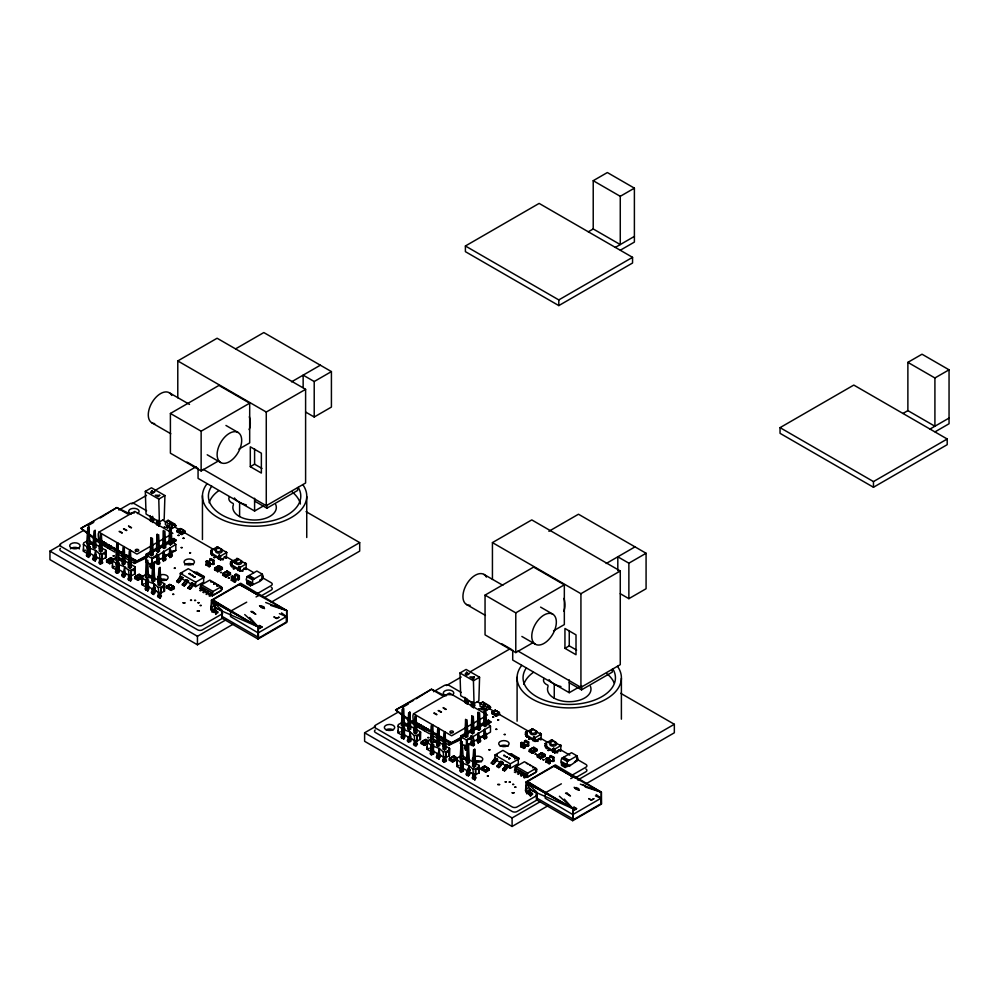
<?xml version="1.0" encoding="UTF-8"?>
<svg xmlns="http://www.w3.org/2000/svg" width="999" height="999" viewBox="0 0 999 999"><rect width="100%" height="100%" fill="white"/><g stroke="black" fill="none" stroke-linecap="round" stroke-linejoin="round"><path stroke-width="1.5" d="M231.381 576.685L234.503 578.483L234.49 582.067C237.287 581.093 235.402 575.998 232.33 576.123L231.381 576.685L231.368 580.257L234.503 582.08L235.464 581.53M549.15 760.139L549.15 763.723C551.972 762.374 549.937 757.704 546.99 757.779L546.041 758.341L546.016 761.912L549.163 763.736L550.137 763.011A7.78 4.495 -60 0 0 550.137 759.727L549.15 760.139L546.041 758.341M102.023 548.114L105.807 550.299L105.532 551.86L102.273 553.758L102.26 559.527L100.862 559.59L95.954 556.68L95.629 550.387L89.535 548.114L89.91 546.615L86.738 543.793L87.775 527.36L88.374 552.372L87.725 553.846L83.416 551.223L83.579 542.957L86.963 541.108M124.813 560.914L128.609 563.099L128.309 564.685L131.056 564.51L134.853 566.695L134.565 568.256L131.306 570.167L131.294 575.923L129.895 575.986L124.987 573.076L124.663 566.783L118.569 564.51L118.943 563.024L115.772 560.202L116.808 543.768L117.407 568.781L116.758 570.254L112.45 567.619L112.612 559.353L115.996 557.517M160.714 581.643L164.51 583.828L164.223 585.389L160.964 587.287L160.951 593.056L159.553 593.106L154.645 590.197L154.321 583.916L148.227 581.643L148.601 580.144L145.429 577.322L146.466 560.889L147.065 585.901L146.416 587.375L142.108 584.74L142.133 576.261L137.962 578.384L137.837 580.307L134.64 578.458L135.015 576.685L139.311 574.35L142.507 576.186L142.507 577.609L137.837 580.307L137.962 578.384M222.265 559.24L223.414 559.652L220.554 559.577L220.529 556.043L219.605 555.232M241.933 570.604L243.082 571.016L240.222 570.928L240.197 567.395L239.011 566.495M250.911 585.014L251.161 582.405L247.54 580.319L246.815 580.981L246.828 583.703L250.474 585.814L253.296 583.903L250.911 585.014L247.302 582.929L247.29 581.168L251.273 583.004M416.683 729.769L420.467 731.955L420.192 733.528L416.933 735.426L416.908 741.196L415.509 741.246L410.614 738.336L410.289 732.055L404.195 729.769L404.558 728.283L401.386 725.461L402.435 709.028L403.022 734.04L402.385 735.514L398.077 732.879L398.239 724.612L401.61 722.776M445.716 746.178L449.5 748.363L449.225 749.924L445.966 751.822L445.954 757.592L444.543 757.654L439.647 754.745L439.323 748.451L433.229 746.178L433.591 744.692L430.419 741.857L431.468 725.436L432.055 750.436L431.418 751.91L427.11 749.287L427.272 741.021L430.644 739.185M475.374 763.298L479.158 765.484L478.883 767.045L475.624 768.955L475.611 774.712L474.2 774.774L469.305 771.865L468.981 765.571L462.887 763.298L463.249 761.812L460.089 758.99L461.126 742.557L461.713 767.569L461.076 769.043L456.768 766.408L456.93 758.141L460.177 756.231L462.887 756.093L466.67 758.278L466.62 761.363M536.925 740.908L538.074 741.32L535.202 741.246L535.177 737.699L533.941 736.787M556.593 752.259L557.742 752.672L554.87 752.597L554.845 749.063L553.933 748.251M565.571 766.683L565.821 764.073L562.2 761.975L561.475 762.637L561.475 765.371L565.134 767.482L567.956 765.571L565.571 766.683L561.95 764.597L561.95 762.824L565.921 764.672M225.612 551.573L226.673 552.497L226.361 556.393L225.337 557.467L224.188 556.805L226.486 558.166L225.337 557.217L222.265 558.99M245.255 562.887L246.341 563.848L246.029 567.744L245.005 568.831L243.856 568.169L246.154 569.517L245.005 568.568L241.933 570.342M540.247 733.191L541.321 734.153L541.008 738.049L535.776 740.247M560.077 744.705L560.988 745.516L560.676 749.412L555.444 751.598M203.634 577.597L195.654 582.192L195.667 586.65L203.646 582.042L203.634 577.597L188.274 568.718L180.295 573.339L180.295 577.784M206.069 564.934L206.094 561.363L207.043 560.801L210.177 562.612L210.165 566.196A7.78 4.495 0 0 0 207.218 564.46L206.069 564.934L209.191 566.758L210.202 566.033A7.78 4.495 -60 0 0 210.202 562.737L209.216 563.161L206.094 561.363M518.294 759.252L510.314 763.86L510.327 768.318L518.306 763.698L518.294 759.252L502.922 750.386L494.942 755.007L494.942 759.452M520.729 746.603L520.754 743.019L521.703 742.469C524.6 742.294 526.76 747.202 523.863 748.413L520.729 746.603L522.202 746.29M176.686 581.618L180.107 576.573L180.969 576.523L182.892 577.647L179.483 582.03L178.509 582.667L176.686 581.618L180.969 576.523M182.342 584.89L185.777 579.832L186.626 579.795L188.549 580.918L185.152 585.302L184.166 585.938L182.342 584.89L186.626 579.795M187.999 588.149L191.433 583.104L192.283 583.066L194.218 584.19L190.809 588.573L189.822 589.21L187.999 588.149L192.283 583.066M491.333 763.286L494.767 758.229L495.616 758.191L497.539 759.315L494.143 763.698L493.156 764.335L491.333 763.286L495.616 758.191M497.002 766.545L500.424 761.5L501.286 761.463L503.209 762.574L499.8 766.97L498.826 767.607L497.002 766.545L501.286 761.463M502.659 769.817L506.093 764.772L506.943 764.722L508.866 765.846L505.469 770.229L504.483 770.866L502.659 769.817L506.943 764.722M164.51 583.828L164.41 591.408L164.51 583.828L163.124 586.425M479.158 765.484L479.07 773.064L479.158 765.484L477.784 768.081M250.287 583.503L252.585 584.84L252.597 579.832L247.078 576.648L246.216 579.482L246.84 581.518M213.848 612.437L214.797 607.23L221.716 610.951L222.14 616.408L259.153 637.774L285.814 622.389L286.551 621.103L286.688 610.539L240.672 583.229L211.451 600.212L210.889 609.028L213.848 612.437L215.647 608.179L211.451 600.212L258.304 626.947L258.416 637.35L258.167 632.916L230.532 616.545L230.657 611.126L212.762 599.875L210.889 609.028L213.224 606.193M564.934 765.172L567.245 766.495L567.257 761.5L561.738 758.316L560.876 761.151L561.488 763.174M530.544 796.078L529.458 788.898L530.307 789.847L528.496 794.105L529.458 788.898L536.376 792.607L536.8 798.064L573.813 819.442L600.461 804.045L601.198 802.771L601.348 792.207L555.332 764.897L526.111 781.88L525.549 790.684L530.544 796.078L530.307 789.847L526.111 781.88L572.951 808.616L573.076 819.005L572.814 814.585L545.192 798.213L545.304 792.794L527.422 781.543L525.549 790.684L527.884 787.861M484.952 766.458L488.386 768.331L485.189 770.129L481.755 768.194L484.952 766.32L488.386 768.331L485.189 770.291L481.755 768.194L484.952 766.32M495.566 710.576L499.001 712.449L495.804 714.248L492.37 712.312L495.566 710.439L499.001 712.449L495.804 714.41L492.37 712.312L495.566 710.439M215.647 608.179L215.896 614.422L214.797 607.23L221.716 610.951L221.766 618.044L258.017 639.023L258.304 626.947L249.663 617.469M530.307 789.847L536.376 792.607L536.413 799.712L572.677 820.691L572.951 808.616L564.31 799.138M150.549 551.673L146.279 554.133L145.929 561.838L151.761 565.147L151.96 558.329L156.943 555.019L156.606 554.02L158.629 554.857L175.824 544.455L171.741 541.133M164.922 495.554L164.186 519.255L159.365 521.915L146.054 514.048L145.317 491.333L151.461 487.787L164.922 495.554L158.779 499.1L145.317 491.333M465.209 733.328L460.926 735.801L460.576 743.506L466.408 746.815L466.62 739.997L471.603 736.688L471.253 735.689L473.276 736.513L490.472 726.123L486.401 722.801M479.582 677.222L478.846 700.923L474.026 703.583L460.701 695.716L459.965 672.989L466.108 669.442L479.582 677.222L473.439 680.769L459.965 672.989M88.499 536.95L88.849 526.548L89.885 543.793L87.075 546.69L87.725 553.846L87.063 551.011M94.743 540.546L95.092 530.144L96.129 547.402L94.555 548.314L92.982 547.402L94.018 530.968L94.555 548.314M100.986 544.155L101.336 533.753L102.373 551.011L100.799 551.91L99.226 551.011L100.262 534.577L100.799 551.91M117.545 553.346L117.882 542.944L118.918 560.202L116.109 563.099L116.758 570.254L116.096 567.407M123.789 556.955L124.126 546.553L125.162 563.798L123.589 564.71L122.015 563.798L123.052 547.377L123.589 564.71M130.032 560.551L130.37 550.162L131.406 567.407L129.833 568.319L128.259 567.407L129.296 550.973L129.833 568.319M147.203 570.466L147.54 560.064L148.576 577.322L145.779 580.219L146.416 587.375L145.754 584.527M153.446 574.075L153.784 563.673L154.82 580.931L153.247 581.83L151.673 580.931L152.71 564.497L153.247 581.83M159.69 577.684L160.027 567.282L161.064 584.527L159.49 585.439L157.917 584.527L158.953 568.106L159.49 585.439M196.016 573.713L197.028 572.377L204.358 576.685L203.384 577.971M403.159 718.606L403.496 708.204L404.533 725.461L401.735 728.358L402.385 735.514L401.723 732.667M409.403 722.215L409.74 711.812L410.776 729.07L409.203 729.969L407.629 729.07L408.678 712.637L409.203 729.969M415.646 725.823L415.984 715.421L417.02 732.667L415.447 733.578L413.873 732.667L414.922 716.233L415.447 733.578M432.192 735.014L432.53 724.612L433.566 741.857L430.769 744.755L431.418 751.91L430.756 749.075M438.436 738.611L438.773 728.221L439.81 745.466L438.236 746.378L436.663 745.466L437.712 729.033L438.236 746.378M444.68 742.22L445.017 731.817L446.053 749.075L444.48 749.987L442.907 749.075L443.956 732.642L444.48 749.987M461.85 752.135L462.187 741.733L463.236 758.99L460.427 761.887L461.076 769.043L460.414 766.196M468.094 755.744L468.431 745.341L469.48 762.587L467.907 763.498L466.333 762.587L467.37 746.153L467.907 763.498M474.338 759.34L474.675 748.95L475.724 766.196L474.15 767.107L472.577 766.196L473.613 749.762L474.15 767.107M510.664 755.381L511.675 754.045L519.005 758.341L518.044 759.64M192.283 575.112L191.483 575.224M192.932 575.574L192.108 575.699L192.907 575.436M506.143 756.992L506.893 756.718M163.112 556.006L165.31 556.493L169.58 554.02L169.818 547.652L171.553 552.897L175.824 550.424L175.824 544.455M477.759 737.662L479.957 738.161L484.24 735.689L484.478 729.32L486.201 734.552L490.484 732.08L490.472 726.123M151.761 565.147L158.329 560.014L163.337 557.629L163.586 551.236L165.31 556.493M466.408 746.815L472.989 741.683L477.997 739.297L478.246 732.904L479.957 738.161M151.686 555.706L152.397 538.261L153.259 554.795L151.686 555.706L150.112 554.795L150.974 537.637L151.423 547.976M157.929 552.097L158.641 534.652L159.503 551.186L157.929 552.097L156.356 551.186L157.218 534.04L157.667 544.368M164.173 548.488L164.885 531.043L165.747 547.577L164.173 548.488L162.6 547.577L163.461 530.432L163.911 540.771M170.417 544.88L171.129 527.447L171.99 543.98L170.417 544.88L168.843 543.98L169.705 526.823L170.155 537.162M466.346 737.362L467.045 719.917L467.919 736.45L466.346 737.362L464.772 736.45L465.634 719.305L466.083 729.645M472.589 733.753L473.289 716.32L474.163 732.854L472.589 733.753L471.016 732.854L471.878 715.696L472.327 726.036M478.833 730.157L479.532 712.712L480.407 729.245L478.833 730.157L477.26 729.245L478.121 712.1L478.571 722.427M485.077 726.548L485.776 709.103L486.65 725.636L485.077 726.548L483.504 725.636L484.365 708.491L484.815 718.83M151.873 579.52L152.023 576.61L148.227 574.425M404.558 728.283L404.283 736.613L404.195 729.769M463.249 767.607L462.974 770.142L462.887 763.298M466.521 761.188L466.67 758.278L463.236 758.99L466.545 759.914M89.91 546.615L89.635 554.944L89.535 548.114M118.943 563.024L118.669 571.353L118.569 564.51M148.601 585.938L148.327 588.473L148.227 581.643M433.591 744.692L433.316 753.009L433.229 746.178M146.279 554.133L146.766 555.556L151.96 558.329L152.085 563.623L156.943 560.814L156.905 561.513L156.606 554.02M164.573 556.406L169.43 553.608L164.573 556.406L163.911 557.754L162.849 557.629L163.586 551.236M171.328 522.827L169.393 521.49L170.891 523.001M212.038 550.936L210.951 550.511L210.752 552.647L212.113 553.733L212.213 555.681L212.138 551.298L210.951 550.511L217.095 546.965L218.107 547.252M231.805 565.397L231.731 562.537L231.88 567.045L231.78 565.097L230.419 563.998L230.619 561.863L237.675 558.566M472.315 740.808L471.565 743.181L471.603 742.482L466.745 745.291L466.62 739.997L461.426 737.225L460.926 735.801M479.233 738.074L484.09 735.264L479.233 738.074L478.571 739.422L477.497 739.297L478.246 732.904M485.014 703.933L485.964 704.77L483.916 703.483M532.667 728.87L525.599 732.18L525.412 734.302L526.76 735.401L526.86 737.349L526.648 733.029M546.191 744.829L546.391 744.055L546.528 748.701L546.428 746.753L545.079 745.666L545.267 743.531L551.411 739.984L553.096 740.434M173.639 524.1L175.974 525.811L172.777 524.175L173.564 524.425M212.163 551.473L212.138 554.033M490.634 707.467L489.098 707.117L490.072 707.679C491.008 706.006 485.439 705.694 488.286 705.769M169.818 547.652L169.393 554.308L171.553 552.897M484.478 729.32L484.053 735.963L486.201 734.552M175.974 525.811L175.025 524.975M220.554 559.577L211.251 554.37L210.752 552.647L218.868 557.642L218.469 559.278L219.068 555.144M240.222 570.928L230.919 565.734L230.419 563.998L238.536 568.993L238.137 570.641L238.823 566.483M535.202 741.246L525.911 736.038L525.412 734.302L533.528 739.297L533.116 740.946L533.628 736.837M552.947 748.813L552.784 752.297L553.196 750.661L545.079 745.666L545.579 747.389L554.87 752.597M87.9 556.63L88.212 552.022M94.143 560.227L94.455 555.631M100.387 563.836L100.699 559.24M116.933 573.026L117.345 566.895L118.506 566.221M123.177 576.635L123.489 572.04M129.42 580.244L129.733 575.636M146.591 590.147L146.903 585.551M152.835 593.756L153.147 589.16M159.078 597.365L159.39 592.769M402.547 738.286L402.859 733.691M408.791 741.895L409.103 737.299M415.035 745.504L415.347 740.908M431.58 754.695L431.893 750.099M437.824 758.303L438.136 753.696M444.068 761.9L444.38 757.304M461.238 771.815L461.55 767.22M467.482 775.424L467.794 770.828M473.726 779.02L474.038 774.425M189.635 573.438L188.711 573.813L189.81 573.563M151.161 568.493L151.473 564.048M157.517 563.411L157.717 560.451M163.649 561.276L163.961 556.843M169.892 557.679L170.205 553.234M465.821 750.149L466.133 745.716M472.165 745.067L472.377 742.107M478.309 742.944L478.621 738.511M484.552 739.335L484.865 734.902M526.785 735.701L526.76 732.904M546.453 747.052L546.478 744.455L545.267 743.531L546.191 743.78M209.703 560.776L210.926 558.578L214.036 560.377L214.061 563.948L211.913 564.135M234.99 576.086L236.214 573.888L239.323 575.686L239.348 579.27L237.163 579.432M524.35 742.432L525.574 740.234L528.696 742.032L528.708 745.616L526.56 745.791M549.637 757.754L550.861 755.556L553.983 757.354L553.995 760.938L551.823 761.101M89.198 556.293L89.61 552.272L88.312 544.705M95.317 561.238L95.991 554.532M101.686 563.498L102.098 559.477M118.244 572.689L118.781 567.332M124.488 576.298L124.887 572.277M130.594 581.243L131.269 574.537M147.765 591.158L148.302 585.789L147.003 578.234M154.146 593.418L154.545 589.398M160.252 598.364L160.926 591.658M214.061 563.948L213.062 564.547L213.037 561.101A7.78 4.495 -60 0 0 213.037 564.398L212.987 564.472A7.78 4.495 0 0 1 211.701 563.973M403.721 739.297L404.27 733.928L402.959 726.373M410.102 741.558L410.651 736.201M416.346 745.167L416.758 741.146M432.892 754.357L433.304 750.336L431.993 742.769M438.998 759.302L439.548 753.945M445.379 761.563L445.929 756.206M462.549 771.478L463.099 766.121M468.793 775.087L469.205 771.066M474.9 780.032L475.586 773.326M130.27 514.01L116.833 507.579L80.931 528.296L97.652 539.935C99.813 539.223 97.065 534.79 98.889 532.13L134.778 511.413L172.877 533.404M444.917 695.679L431.481 689.235L395.592 709.964L412.312 721.603C414.473 720.729 411.775 716.42 413.536 713.798L449.425 693.069L487.537 715.072M152.622 567.794L153.097 563.448M158.866 564.185L159.503 558.391M165.11 560.576L165.747 554.795M171.353 556.98L171.828 552.634M467.282 749.462L467.757 745.117M473.526 745.853L474.163 740.059M479.77 742.245L480.407 736.45M486.014 738.636L486.488 734.302M526.685 732.904L525.599 732.18L526.523 732.417M212.063 551.161L210.951 550.511M218.744 548.526L218.619 547.664L226.673 552.497L220.529 556.043L219.018 555.344L218.744 557.717L220.492 559.939L218.294 557.305M241.746 561.45L246.341 563.848L240.197 567.395L238.686 566.708L238.411 569.068L240.16 571.291L237.962 568.668M553.309 748.401L553.071 750.736L554.82 752.959L552.622 750.324M151.698 493.568L152.048 490.584L150.524 492.432L154.945 491.645L152.947 493.281L152.048 490.584M154.857 588.286L155.394 588.673L154.87 588.099M466.346 675.237L466.708 672.24L465.172 674.088L469.605 673.301L467.607 674.937L466.708 672.24M469.505 769.942L470.054 770.341L469.53 769.767M239.323 575.686L238.374 576.248L238.187 578.471L238.386 579.845L239.348 579.27M553.983 757.354L553.034 757.904L552.834 760.139L553.034 761.513L553.995 760.938M528.696 742.032L527.747 742.594L527.722 746.216M150.287 553.708L146.478 555.906L145.929 561.838L146.766 555.556L137.063 561.051L130.844 557.592M464.947 735.364L461.138 737.574L460.576 743.506L461.426 737.225L451.723 742.719L445.492 739.26M107.155 560.102L110.602 558.004L113.774 559.815L110.352 561.838L107.155 560.102L110.602 558.004L113.799 559.964L110.352 561.838L107.18 559.952M135.252 576.685L138.699 574.587L141.895 576.548L138.449 578.421L135.252 576.685L138.699 574.587L141.895 576.548M215.172 568.031L218.619 565.933L221.815 567.894L218.369 569.767L215.172 568.031L218.619 565.933L221.815 567.894M223.289 573.438L226.736 571.341L229.932 573.301L226.486 575.174L223.289 573.438L226.736 571.341L229.932 573.301M421.815 741.77L425.249 739.672L428.421 741.47L425.012 743.493L421.815 741.77L425.249 739.672L428.446 741.62L425.012 743.493L421.828 741.608M449.912 758.353L453.346 756.255L456.543 758.204L453.109 760.077L449.912 758.353L453.346 756.255L456.543 758.204M529.832 749.7L533.279 747.602L536.463 749.562L533.029 751.435L529.832 749.7L533.279 747.602L536.463 749.562M537.337 755.456L541.396 753.009L544.567 754.807L541.146 756.842L537.337 755.456L537.337 756.88L540.534 758.728L545.204 756.031L545.204 754.607L542.007 752.759L537.337 755.456L540.534 757.304L545.204 754.607L540.659 756.805L540.534 758.728L540.659 756.805M207.542 564.622L207.155 563.611M235.452 581.543L232.355 579.77L232.442 578.933M521.815 745.279L520.816 746.653M547.102 760.601L547.015 761.425L550.112 763.086A7.78 4.495 0 0 0 547.165 761.438L547.04 761.313A7.78 4.495 -60 0 0 547.04 757.929L547.165 757.866A7.78 4.495 0 0 1 550.024 759.502M567.507 764.535L569.755 765.833L569.892 765.047L567.245 766.495M145.929 561.838L146.478 560.514M460.576 743.506L461.138 742.17M99.276 548.289L99.563 546.69L95.779 544.505M157.967 581.805L158.267 580.219L154.47 578.034M413.923 729.944L414.223 728.358L410.439 726.173M442.957 746.353L443.256 744.755L439.473 742.569M472.614 763.473L472.914 761.887L469.13 759.702M154.458 588.136L154.42 587.325L153.534 587.599L154.982 587.3M469.118 769.792L469.08 768.993L468.181 769.255L469.63 768.955M112.075 562.375L109.74 563.723L109.865 561.813L113.799 559.54M139.311 575.761L139.311 574.35L134.64 577.035L137.837 578.883L142.507 576.186L142.108 584.74L144.318 583.653M217.882 569.742L217.757 571.653L217.882 569.742L221.815 567.469L222.427 568.955L217.757 571.653L214.56 569.805L214.935 568.031L219.231 565.696L222.427 567.532L217.757 570.229L214.56 568.394L219.231 565.696L219.231 567.107M225.874 575.636L225.874 577.06L225.999 575.149L229.932 572.877L230.544 574.363L225.874 577.06L222.677 575.212L223.052 573.438L227.347 571.103L230.544 572.939L225.874 575.636L222.677 573.801L227.347 571.103L227.347 572.514M426.723 744.043L424.388 745.391L424.513 743.468L428.446 741.196M452.485 760.551L457.155 757.854L457.155 759.277L452.485 761.975L449.3 760.127L449.3 758.703L453.971 756.006L457.155 757.854L452.485 760.551L449.3 758.703L453.971 756.006L453.971 757.429L457.155 759.277L452.485 761.975L452.609 760.052L453.109 761.188M457.005 763.998L456.93 758.141L456.768 766.408L458.978 765.321M532.529 751.398L532.417 753.321L532.529 751.398L536.463 749.125L537.087 750.624L532.417 753.321L529.22 751.473L529.582 749.7L533.891 747.352L537.087 749.2L532.417 751.897L529.22 750.049L533.891 747.352L533.891 748.775M503.696 755.556L504.458 755.219L503.633 755.569M110.602 559.677L111.214 557.767L113.349 558.99M138.699 576.261L139.186 574.562M218.619 567.607L219.106 565.909M226.736 573.014L227.223 571.316M425.249 741.345L425.861 739.422L427.997 740.659M453.346 757.929L453.846 756.218M533.279 749.275L533.766 747.564M541.396 754.682L541.633 752.834M95.567 555.906L94.618 555.981L94.181 557.442L95.629 550.387L99.563 553.908L100.212 561.063L100.862 559.59M124.6 572.302L123.651 572.39L123.214 573.838L124.663 566.783L128.609 570.304L129.246 577.459L129.895 575.986M154.258 589.422L153.309 589.51L152.872 590.958L154.321 583.916L158.267 587.424L158.903 594.58L159.553 593.106M410.227 737.562L409.265 737.649L408.841 739.098L410.289 732.055L414.223 735.564L414.872 742.719L415.509 741.246M439.26 753.97L438.299 754.045L437.874 755.506L439.323 748.451L443.256 751.972L443.906 759.128L444.543 757.654M468.918 771.091L467.957 771.166L467.532 772.627L468.981 765.571L472.914 769.093L473.563 776.248L474.2 774.774M166.571 527.422L167.495 525.287L166.546 527.172L167.532 527.984L169.031 525.624L167.532 527.984M209.927 559.315L209.99 559.215A7.78 4.495 -60 0 0 209.765 560.601M235.227 574.637L235.289 574.537A7.78 4.495 -60 0 0 235.052 575.923M481.218 709.09L482.155 706.955L481.206 708.828L482.192 709.652L483.691 707.292L482.192 709.652M165.397 521.853L165.397 524.65L172.078 528.496L174.813 526.923L174.813 524.125L168.132 520.279L165.397 521.853L172.078 525.699L174.813 524.125M480.057 703.521L480.044 706.305L486.725 710.164L489.473 708.578L489.46 705.794L482.792 701.935L480.057 703.521L486.725 707.367L489.46 705.794M114.86 552.085L102.572 544.992L103.796 541.982L105.032 544.193L107.492 545.616L108.716 544.817L109.94 547.027L122.24 554.133L123.464 553.421L101.336 540.646M429.52 733.753L417.22 726.648L418.456 723.638L419.68 725.861L422.14 727.272L423.376 726.485L424.6 728.696L429.52 731.53L430.744 730.744L429.52 731.53M184.603 530.906L183.853 532.317L184.965 532.679L184.603 530.906L180.295 528.558L177.098 530.407L177.098 531.83L181.768 534.527L184.965 532.679M173.976 586.775L173.239 588.199L174.35 588.548L173.976 586.775L169.68 584.44L166.483 586.288L166.483 587.699L171.154 590.397L174.35 588.548M499.25 712.562L498.513 713.985L499.625 714.347L499.25 712.562L494.955 710.227L491.758 712.075L491.758 713.486L496.428 716.183L499.625 714.347M488.636 768.443L487.899 769.867L489.011 770.217L488.636 768.443L484.34 766.108L481.143 767.944L481.143 769.367L485.814 772.065L489.011 770.217M473.301 679.42L474.375 676.997L469.942 676.91L472.852 678.458L474.375 676.997M212.263 595.791L213.049 591.47L221.266 586.713L221.491 590.434L212.263 595.791L200.712 589.148L200.487 586.163L201.498 584.815L209.79 580.082L221.266 586.713M526.923 777.459L527.697 773.139L535.926 768.368L536.151 772.09L526.923 777.459L515.372 770.816L515.147 767.831L516.158 766.483L524.438 761.738L535.926 768.368M103.958 554.333L105.532 551.86L105.569 557.654L102.26 559.527L102.148 553.683L99.563 553.908M132.992 570.729L134.565 568.256L134.603 574.05L131.294 575.923L131.181 570.092L128.609 570.304M162.65 587.849L164.223 585.389L164.261 591.171L160.951 593.056L160.839 587.212L158.267 587.424M418.606 735.988L420.192 733.528L420.217 739.31L416.908 741.196L416.808 735.351L414.223 735.564M447.639 752.397L449.225 749.924L449.25 755.719L445.954 757.592L445.841 751.76L443.256 751.972M477.297 769.517L478.883 767.045L478.908 772.839L475.611 774.712L475.499 768.88L472.914 769.093M484.103 704.17L485.976 704.495M182.892 577.647L181.943 577.622L178.509 582.667M194.218 584.19L193.269 584.165L189.822 589.21M497.539 759.315L496.603 759.29L493.156 764.335M508.866 765.846L507.929 765.821L504.483 770.866M188.549 580.918L187.612 580.894L184.166 585.938M503.209 762.574L502.26 762.562L498.826 767.607M514.735 759.115L515.584 758.066L519.005 758.341M177.71 530.332L181.643 532.604L181.768 534.527L177.098 530.407L181.768 533.104L184.965 531.256L180.295 528.558L180.295 529.982M167.095 586.213L171.029 588.486L171.154 590.397L166.483 586.288L171.154 588.985L174.35 587.137L169.68 584.44L169.68 585.864M492.37 712L496.303 714.273L496.428 716.183L491.758 712.075L496.428 714.772L499.625 712.924L494.955 710.227L494.955 711.65M481.755 767.881L485.689 770.142L485.814 772.065L481.143 767.944L485.814 770.641L489.011 768.793L484.34 766.108L484.34 767.519M479.607 709.04L478.658 709.04M492.719 716.882L493.668 716.882M493.656 717.157L492.707 717.145M497.714 719.767L498.663 719.767M498.651 720.042L497.702 720.029M495.841 729.133L496.79 729.145M496.778 729.407L495.829 729.407M488.973 749.687L489.922 749.687M528.621 739.048L529.57 739.06M536.126 754.282L535.164 754.27M510.202 782.229L509.253 782.217M512.699 784.29L513.648 784.302M513.636 784.565L512.687 784.552M514.885 786.987L515.834 787M542.981 759.59L543.931 759.602M113.162 555.781L114.111 555.794M114.086 556.081L113.174 556.068M164.011 527.097L164.972 527.11M164.935 527.397L164.061 527.422M178.059 535.214L179.021 535.227M178.983 535.514L178.109 535.539M183.054 538.099L184.016 538.111M183.978 538.399L183.079 538.399M181.181 547.464L182.143 547.477M182.105 547.764L181.206 547.777M174.313 568.019L175.275 568.031M189.61 552.697L190.572 552.709M175.237 568.319L174.363 568.344M190.534 552.996L189.66 553.021M172.752 594.155L173.714 594.168M173.676 594.455L172.765 594.442M213.961 557.38L214.922 557.392M214.897 557.679L214.011 557.704M190.547 600.099L191.508 600.112M191.471 600.399L190.584 600.411M220.517 572.34L221.478 572.352M194.605 600.287L195.567 600.287M221.466 572.627L220.517 572.614M195.554 600.561L194.618 600.574M198.039 602.622L199.001 602.634M198.988 602.897L198.052 602.909M233.316 568.556L234.278 568.568M234.253 568.856L233.329 568.843M200.225 605.332L201.186 605.344M201.149 605.619L200.275 605.656M228.321 577.934L229.283 577.946M229.258 578.234L228.359 578.234M427.822 737.449L428.771 737.462M428.746 737.749L427.822 737.737M478.671 708.766L479.62 708.778M504.27 734.365L505.219 734.365M489.91 749.962L488.961 749.949M505.207 734.64L504.258 734.627M487.412 775.823L488.361 775.823M488.349 776.098L487.4 776.086M529.57 739.322L528.608 739.31M505.207 781.767L506.156 781.78M506.143 782.042L505.194 782.03M535.177 754.008L536.126 754.02M509.265 781.942L510.214 781.955M547.976 750.224L548.926 750.237M548.926 750.499L548.001 750.524M515.821 787.274L514.872 787.262M543.931 759.877L542.969 759.864M154.233 587.524L154.083 587.549M468.881 769.18L468.743 769.218M113.237 560.277L109.74 562.3L106.543 560.464L107.155 560.252L106.543 561.875L109.74 563.723L109.865 561.813M250.474 585.814L251.161 582.405M427.897 741.945L424.388 743.968L421.191 742.12L421.815 741.907L421.191 743.543L424.388 745.391L424.513 743.468M565.134 767.482L565.821 764.073M171.94 524.113L171.778 524.188M200.874 589.11L202.06 588.024L200.999 587.424L199.875 588.411L200.874 589.11L202.06 588.024M203.996 590.921L205.182 589.835L204.121 589.223L202.997 590.209L203.996 590.921L205.182 589.835M207.118 592.719L208.304 591.633L207.243 591.021L206.119 592.02L207.118 592.719L208.304 591.633M210.24 594.517L211.426 593.443L210.364 592.832L209.241 593.818L210.24 594.517L211.426 593.443M515.534 770.778L516.708 769.692L515.659 769.08L514.522 770.079L515.534 770.778L516.708 769.692M518.656 772.577L519.83 771.49L518.781 770.891L517.644 771.877L518.656 772.577L519.83 771.49M521.778 774.387L522.952 773.301L521.903 772.689L520.766 773.676L521.778 774.387L522.952 773.301M524.9 776.186L526.073 775.099L525.024 774.487L523.888 775.486L524.9 776.186L526.073 775.099M211.251 554.37L212.337 553.446M230.919 565.734L232.005 564.797M525.911 736.038L526.985 735.114M545.579 747.389L546.653 746.465M210.177 566.208L208.254 564.922M526.585 744.505L528.608 745.654L527.684 746.053A7.78 4.495 -60 0 1 527.684 742.769L527.597 742.569A7.78 4.495 0 0 1 524.712 740.908L524.625 740.908A7.78 4.495 -60 0 0 524.413 742.269M524.787 744.292L524.725 744.193A7.78 4.495 0 0 0 521.878 742.544L521.765 742.544A7.78 4.495 -60 0 1 521.753 745.903L521.803 746.078A7.78 4.495 0 0 1 524.725 747.764L524.85 747.689A7.78 4.495 -60 0 0 524.85 744.405L523.863 744.829L520.754 743.019M262.15 578.533L259.777 580.382L262.625 578.758L262.637 576.023L261.913 576.198M576.81 760.202L574.425 762.05L577.285 760.426L577.285 757.692L576.56 757.866M222.14 587.599L221.016 588.473L222.14 587.599L221.129 587.012M536.788 769.255L535.664 770.129L534.602 768.955L536.788 769.255L535.664 769.567M156.793 549.25L152.722 552.297L152.522 550.536L156.793 548.064L156.793 549.25L152.522 551.723M471.453 730.918L467.382 733.965L467.17 732.192L471.453 729.732L471.453 730.918L467.17 733.378M169.88 522.902L169.743 522.976M213.711 584.253L214.885 583.404L215.896 583.99M216.833 586.063L218.007 585.214L219.018 585.789M534.602 769.53L535.789 768.681M172.652 542.844L176.323 540.334L173.863 538.523L172.627 539.148M487.312 724.5L490.971 722.002L488.511 720.179L487.287 720.803L488.124 721.815L485.364 723.413M122.24 554.133L123.464 553.334M129.608 558.391L124.7 555.544C125.524 553.608 130.394 556.431 127.148 556.967L128.384 556.256M132.068 559.802L133.304 559.015L132.068 559.802L134.528 561.226L137.213 561.038L146.853 557.092M134.528 561.226L135.752 560.427L134.528 561.226L134.528 563.436L146.703 557.654M431.98 732.954L433.204 732.155L431.98 732.954L436.888 735.788L438.124 735.089L415.996 722.314M436.888 735.788L438.124 735.002M444.268 740.047L439.348 737.212L440.584 736.413L443.032 737.924L441.808 738.636L443.032 737.924M446.728 741.47L447.952 740.671L446.728 741.47L449.188 742.894L451.873 742.707L461.501 738.761M449.188 742.894L450.412 742.095L449.188 742.894L449.188 745.104L461.363 739.31M509.902 758.466L509.015 758.266M231.468 580.332L232.517 579.77A7.78 4.495 0 0 1 235.364 581.418L235.489 581.356A7.78 4.495 -60 0 0 235.489 578.059L234.503 578.483M546.116 762L547.015 761.388L546.016 761.912M261.875 626.947L259.403 628.508L261.875 626.947L259.278 625.461M576.523 808.616L574.063 810.177L576.523 808.616L573.926 807.13M194.393 576.885L194.368 576.598M509.053 758.516L509.615 758.191L508.853 758.516M100.237 517.957L116.833 507.579L127.585 513.911M416.158 698.825L431.481 689.235L442.232 695.566M181.156 532.754L184.353 530.794L180.906 528.771L177.71 530.644L181.156 532.754L177.71 530.644L180.906 528.921L184.353 530.794L181.156 532.579M170.542 588.623L173.739 586.663L170.292 584.652L167.095 586.525L170.542 588.623L167.095 586.525L170.292 584.79L173.739 586.663L170.542 588.461M537.699 755.244L541.396 753.009L544.58 754.969M206.156 564.984L207.03 564.398M141.87 576.398L138.449 578.421L135.277 576.535M221.79 567.744L218.369 569.767L215.197 567.882M229.907 573.151L226.486 575.174L223.314 573.289M456.531 758.054L453.109 760.077L449.925 758.191M536.451 749.4L533.029 751.435L529.857 749.55M544.567 754.807L541.146 756.842L537.974 754.957M210.052 559.24L210.027 559.228A7.78 4.495 0 0 0 212.912 560.889L214.036 560.377M252.597 579.832L262.337 574.2L263.237 577.047L262.625 579.045L259.965 581.356L252.585 584.84M258.167 632.916L286.338 616.595L281.543 612.911M567.257 761.5L576.985 755.868L577.884 758.703L577.272 760.701L569.755 765.833M572.814 814.585L600.986 798.263L596.191 794.58M177.785 397.802L177.785 360.939L217.108 338.236L305.607 389.335L305.607 483.004L266.271 505.706L203.259 469.33M235.589 348.863L263.811 332.555L331.418 371.591L331.418 407.068L314.21 417.008L305.607 412.038M218.669 460.814L201.136 470.941L170.404 453.196L170.404 413.461L218.956 385.427L249.688 403.171L249.688 442.907L238.898 449.138M465.397 245.991L539.135 203.409L632.554 257.342L632.554 263.012L558.803 305.594L465.397 251.661L465.397 245.991L558.803 299.912L632.554 257.342M593.219 180.694L620.267 196.316L620.267 244.568L593.219 228.958L593.219 180.694L607.355 172.54L634.39 188.149L634.39 242.083L620.429 250.15M170.404 413.461L201.136 431.193L249.688 403.171M291.533 381.843L320.354 365.197M620.267 196.316L634.39 188.149M303.147 387.475L303.147 375.137L314.21 381.518L331.418 371.591M177.785 360.939L266.271 412.038L305.607 389.335M588.299 231.793L593.219 228.958M88.099 525.586L93.656 522.377M83.779 530.307L60.839 543.556A3.434 1.986 0 0 0 60.839 546.353L197.565 625.287A3.434 1.986 0 0 0 202.422 625.287L222.665 613.598M118.869 510.039L129.67 503.808A3.434 1.986 0 0 1 134.528 503.808L146.591 510.776M233.641 623.9L197.44 644.792L49.95 559.64L49.95 551.123L60.677 544.93M131.743 503.908L146.491 495.392M154.533 490.746L196.104 466.745M98.889 539.223L97.652 539.935L100.112 541.358M88.312 550.499L89.473 549.825M615.347 247.402L634.39 236.401M250.299 466.683L261.363 473.064L261.363 453.196L250.299 446.815L250.299 466.683L254.595 464.198L261.975 468.456M106.543 560.464L111.214 557.767L111.214 559.178M112.325 561.813L110.352 562.937L107.655 561.376L106.543 561.875M124.7 555.544L125.924 554.845M169.106 535.589L136.988 554.133L98.889 532.13M179.233 530.594L177.098 531.83L178.209 532.042M180.906 534.028L184.103 532.18M158.766 548.114L158.766 546.928L163.037 544.455L163.037 545.641L158.966 548.701L162.775 546.49M165.01 543.319L169.281 540.859L169.281 542.045L165.01 544.505M173.863 538.523L172.627 539.223L173.464 540.147L170.717 541.758M146.279 555.319L150.549 552.859M165.21 545.092L169.018 542.894M150.112 554.795L151.686 553.883M152.085 563.623L157.093 561.238L156.943 555.019M187 462.062L198.064 468.456L198.064 478.384L254.595 511.026L263.561 505.856M138.449 579.52L141.646 578.109M254.595 501.098L266.895 508.191L297.615 490.447L297.615 487.612M153.247 587.624L154.408 586.95M168.619 586.475L166.483 587.699L167.595 587.912M190.359 574.862L190.759 574.213M170.292 589.897L173.489 588.061M194.368 577.172L195.23 576.673M195.255 576.798L194.106 577.022M218.369 570.879L221.566 569.455M226.486 576.286L229.683 574.862M212.325 595.666L220.929 590.696M256.406 594.118L271.253 585.551A3.434 1.986 0 0 0 271.253 582.754L261.875 577.335M222.665 618.144L202.422 629.832A3.434 1.986 0 0 1 197.565 629.832L60.839 550.899A3.434 1.986 0 0 1 60.402 548.401M261.8 595.554L271.253 590.097A3.434 1.986 0 0 0 271.253 587.287M49.95 551.123L197.44 636.276L225.599 620.029M264.485 597.577L359.69 542.607L359.69 551.123L271.191 602.222M274.076 617.045L276.673 618.543L279.146 617.12L276.673 618.393L274.076 616.907M258.017 639.023L286.913 622.34L286.688 610.539L239.41 584.49L212.762 599.875L258.304 626.947L244.718 614.56M492.432 579.457L492.432 542.607L531.768 519.905L620.267 570.991L620.267 664.66L580.931 687.374L517.907 650.986M548.901 531.293L578.471 514.223L646.078 553.259L646.078 588.736L628.87 598.663L620.267 593.706M533.316 642.482L515.784 652.597L485.052 634.865L485.052 595.117L533.603 567.095L564.335 584.827L564.335 624.575L553.546 630.794M780.044 427.647L853.795 385.077L947.202 438.998L947.202 444.68L873.463 487.262L780.044 433.329L780.044 427.647L873.463 481.58L947.202 438.998M907.879 362.362L934.914 377.972L934.914 426.236L907.879 410.614L907.879 362.362L922.015 354.208L949.05 369.817L949.05 423.751L935.076 431.818M485.052 595.117L515.784 612.862L564.335 584.827M606.193 563.511L635.014 546.865M934.914 377.972L949.05 369.817M617.807 570.691L617.807 556.805L628.87 563.186L646.078 553.259M492.432 542.607L580.931 593.706L620.267 570.991M902.959 413.461L907.879 410.614M402.747 707.255L408.304 704.045M398.439 711.962L375.499 725.212A3.434 1.986 0 0 0 375.499 728.021L512.225 806.955A3.434 1.986 0 0 0 517.082 806.955L537.325 795.266M433.529 691.708L444.33 685.476A3.434 1.986 0 0 1 449.175 685.476L461.238 692.444M548.301 805.556L512.1 826.46L364.61 741.308L364.61 732.791L375.337 726.598M446.391 685.564L461.151 677.047M470.529 671.628L509.415 649.188M413.536 720.891L412.312 721.603L414.772 723.014M402.959 732.155L404.133 731.493M929.994 429.071L949.05 418.069M564.947 648.339L576.011 654.732L576.011 634.865L564.947 628.471L564.947 648.339L569.255 645.866L576.623 650.112M421.191 742.12L425.861 739.422L425.861 740.846M426.973 743.468L425.012 744.605L422.302 743.044L421.191 743.543M439.348 737.212L440.584 736.5M483.766 717.245L451.635 735.788L413.536 713.798M436.663 745.466L438.236 744.555M431.993 748.563L433.166 747.889M495.566 715.696L498.763 713.848M473.414 729.782L473.414 728.596L477.697 726.123L477.697 727.309L473.626 730.356L477.435 728.159M479.657 724.987L483.941 722.514L483.941 723.701L479.657 726.173M487.287 720.891L488.511 720.179M460.926 736.987L465.209 734.515M479.87 726.76L483.678 724.55M464.772 736.45L466.346 735.551M466.745 745.291L471.753 742.906L471.603 736.688M512.712 650.124L512.712 660.052L569.255 692.694L579.495 686.788M569.255 682.767L581.543 689.859L612.275 672.115L612.275 669.28M467.907 769.292L469.068 768.618M532.954 738.973L535.152 741.595L533.404 739.372L533.641 737.05L535.177 737.699L541.321 734.153L540.134 733.278L540.284 735.401M505.007 756.518L505.419 755.868M536.925 740.659L539.997 738.885L541.146 739.834L538.848 738.473M484.952 771.565L488.149 769.717M509.015 758.84L509.877 758.341M533.029 752.534L536.226 751.123M537.949 755.244L541.883 752.971M553.409 748.363L554.845 749.063L560.988 745.516L559.802 744.63M541.146 757.941L544.343 756.53M556.593 752.01L559.665 750.237L560.814 751.186L558.516 749.824M526.985 777.322L535.589 772.364M571.066 775.786L585.901 767.22A3.434 1.986 0 0 0 585.901 764.41L576.523 759.003M537.325 799.812L517.082 811.5A3.434 1.986 0 0 1 512.225 811.5L375.499 732.554A3.434 1.986 0 0 1 375.187 729.957M575.112 777.996L585.901 771.752A3.434 1.986 0 0 0 585.901 768.955M364.61 732.791L512.1 817.944L540.259 801.685M577.797 780.007L674.337 724.275L674.337 732.791L585.851 783.878M572.677 820.691L601.573 804.008L601.348 792.207L554.07 766.158L527.422 781.543L572.951 808.616L559.378 796.228M247.078 576.648L256.855 571.041L262.337 574.2M561.738 758.316L571.503 752.697L576.985 755.868M231.368 580.257L232.392 579.657A7.78 4.495 -60 0 0 232.392 576.273L232.392 576.273M246.703 602.172L230.657 611.126L212.025 601.161L222.14 610.414L222.14 616.408M256.069 596.94L258.753 595.454L239.41 584.49L240.16 584.914M485.551 704.657L484.053 703.159L484.29 704.32M561.363 783.828L545.304 792.794L526.685 782.829L536.8 792.082L536.8 798.064M570.729 778.608L573.401 777.11L554.07 766.158L554.807 766.583M211.9 612.112L212.924 611.563M526.56 793.78L527.584 793.231M93.806 521.403L80.931 528.296L100.112 543.568M413.598 700.311L395.592 709.964L414.772 725.237M148.002 555.332L137.213 561.038L134.528 563.436L132.068 562.025M172.278 542.482L176.323 540.334L173.863 540.734M462.662 736.987L451.873 742.707L449.188 745.104L446.728 743.681M486.925 724.15L490.971 722.002L488.511 722.389M192.72 575.661L192.283 575.611M197.028 572.377L193.569 572.14L200.924 576.398L204.358 576.685M511.675 754.045L508.229 753.808L515.584 758.066M85.627 550.137L83.416 551.223L83.541 548.738M114.66 566.533L112.45 567.619L112.575 565.134M400.287 731.792L398.077 732.879L398.189 730.394M429.32 748.201L427.11 749.287L427.235 746.802M508.653 758.628L508.953 758.603M152.822 563.711L151.96 558.329L156.943 556.206M467.47 745.366L466.62 739.997L471.603 737.874M175.012 525.249L175.999 525.524M490.222 707.354L488.186 706.043L490.646 707.192M199.875 588.411L202.06 588.598M202.997 590.209L205.182 590.397M206.119 592.02L208.304 592.207M209.241 593.818L211.426 594.005M514.522 770.079L516.708 770.266M517.644 771.877L519.83 772.065M520.766 773.676L522.952 773.863M523.888 775.486L526.073 775.674M232.405 576.198L232.517 576.198A7.78 4.495 0 0 1 235.364 577.847M527.634 746.141L527.672 746.128A7.78 4.495 0 0 1 526.361 745.629M151.96 558.329L157.093 556.63M466.62 739.997L471.753 738.298M171.99 551.186L175.824 550.424M134.64 578.458L135.752 577.959M141.396 577.959L142.507 577.609M214.56 569.805L215.672 569.318M221.328 569.318L222.427 568.955M222.677 575.212L223.788 574.725M229.445 574.725L230.544 574.363M449.3 760.127L450.399 759.627M529.22 751.473L530.319 750.973M535.976 750.973L537.087 750.624L534.952 749.387M537.337 756.88L538.436 756.38M544.093 756.38L545.204 756.031M506.793 757.279L507.554 757.105M532.542 767.769L533.666 767.457L532.667 766.882M210.589 581.88L212.775 582.192M213.711 583.691L214.885 583.404M218.007 585.214L216.833 585.489L217.882 586.101M175.562 525.699L173.539 524.388L174.95 525.112M490.072 707.679L489.185 706.593M152.023 576.61L148.576 577.322L151.898 578.246M402.959 724.55L404.533 725.461L407.979 724.75L404.195 722.564M218.594 547.652L217.095 546.965L218.619 547.652M533.216 729.32L531.743 728.633L533.291 729.395M238.224 559.015L236.763 558.316L238.411 559.89M552.884 740.671L551.411 739.984L553.071 741.545M118.943 568.818L117.407 568.781L116.109 563.099L112.325 560.914M148.351 585.801L147.065 585.901L145.779 580.219L141.983 578.034M238.074 558.691L238.636 558.965M231.805 562.749L230.619 561.863L231.531 562.112M93.207 544.717L89.885 543.793L93.319 543.081L89.535 540.896M122.24 561.126L118.918 560.202L122.365 559.49L118.569 557.305M404.533 725.461L407.854 726.385M436.888 742.781L433.566 741.857L437.013 741.158L433.229 738.973M488.186 706.043L489.597 706.768M491.758 713.486L492.857 713.848M481.143 769.367L482.242 769.717M270.629 605.357L286.688 610.539L275.587 605.531M585.289 787.025L601.348 792.207L591.62 787.824M211.176 552.809L212.337 553.196M211.988 553.808L212.712 554.083M231.656 565.159L232.392 565.446M526.635 735.476L527.372 735.751M546.303 746.827L547.04 747.102M265.697 602.509L286.688 610.539M580.357 784.178L601.348 792.207M213.087 560.926L209.952 559.115M236.988 579.283A7.78 4.495 0 0 0 238.199 579.782L238.324 579.707A7.78 4.495 -60 0 1 238.324 576.423L235.252 574.437M527.747 742.594L524.612 740.783M553.034 757.904L549.9 756.106M261.401 605.856L264.173 607.042M279.408 613.611L286.338 616.595L286.551 621.103M576.048 787.512L578.821 788.711M595.454 795.866L600.986 798.263L601.198 802.771M221.716 610.951L258.304 626.947L212.025 601.161M536.376 792.607L572.951 808.616L526.685 782.829M219.006 555.357L220.529 556.043M238.674 566.708L240.197 567.395M167.595 525.536L168.619 525.998M482.255 707.192L483.266 707.667M199.663 590.397L200.774 590.921M202.785 592.207L203.896 592.719M205.906 594.005L207.018 594.53M209.028 595.804L210.14 596.328M514.323 772.065L515.434 772.589M517.445 773.863L518.556 774.387M520.566 775.674L521.678 776.186M523.688 777.472L524.8 777.996M534.103 737.1L535.177 737.699M553.771 748.451L554.845 749.063M249.151 575.549L254.42 578.596M248.351 576.023L253.621 579.058M563.811 757.217L569.03 760.239M562.999 757.679L568.231 760.701M166.983 526.835L167.957 527.372M481.63 708.491L482.617 709.04M176.686 580.856L178.471 581.855M182.355 584.128L184.141 585.114M188.012 587.4L189.798 588.386M491.346 762.524L493.131 763.511M497.002 765.796L498.788 766.782M502.672 769.055L504.458 770.054M250.774 590.933L258.753 595.454M565.434 772.602L573.401 777.11M588.736 798.576L591.333 800.062L593.806 798.775L591.333 800.062L588.736 798.701M167.495 525.287L168.481 525.849M482.155 706.955L483.129 707.517M180.107 576.573L181.943 577.622M185.777 579.832L187.612 580.894M191.433 583.104L193.269 584.165M494.767 758.229L496.603 759.29M500.424 761.5L502.26 762.562M506.093 764.772L507.929 765.821M169.268 392.732L189.51 404.42M225.949 425.449L238.087 432.467A17.383 10.04 -60 0 1 232.58 459.39A17.383 10.04 -60 0 1 217.532 450.699A17.383 10.04 -60 0 1 238.087 432.467M483.916 574.388L502.809 585.302M540.596 607.117L552.747 614.135A17.383 10.04 -60 0 1 547.24 641.058A17.383 10.04 -60 0 1 532.18 632.367A17.383 10.04 -60 0 1 552.747 614.135M306.056 511.65L359.69 542.607M620.704 693.306L674.337 724.275M151.885 422.839L170.779 433.741M207.218 454.782L220.704 462.574M466.533 604.495L485.427 615.409M521.865 636.45L535.364 644.243M501.648 643.731L511.488 649.412M226.673 552.497L225.562 551.823M246.341 563.848L245.167 563.099M541.321 734.153L540.147 733.403M560.988 745.516L559.815 744.767L559.827 745.454M174.138 524.25L175.112 524.8M488.798 705.906L489.772 706.468M162.675 520.067L166.696 522.39M174.738 527.035L180.107 530.119M184.128 532.442L214.947 550.249M225.674 556.443L233.716 561.076M245.779 568.044L253.821 572.689M477.335 701.723L481.356 704.045M489.398 708.691L493.419 711.013M498.776 714.11L529.607 731.905M540.334 738.099L548.376 742.744M560.439 749.712L569.817 755.132M230.619 561.863L231.668 562.487M545.267 743.531L546.328 744.155M247.29 581.168L250.911 583.254M561.95 762.824L565.571 764.922M215.422 569.318L218.619 571.153M530.082 750.973L533.279 752.821M223.539 574.725L226.736 576.56M538.199 756.38L541.396 758.229M128.559 525.924L131.543 527.647M443.206 707.592L446.203 709.315M128.684 526.411L131.181 527.859M443.331 708.079L445.841 709.515M124.201 528.858L126.836 530.369M438.861 710.514L441.483 712.037M123.489 528.896L126.436 530.594M438.136 710.564L441.083 712.262M526.423 763.273L527.422 763.848M529.545 765.072L530.544 765.659M196.99 573.226L204.358 577.472M511.65 754.894L519.018 759.14M221.229 588.711L222.34 589.348M535.889 770.366L537 771.003M119.818 531.393L122.115 532.717M434.465 713.049L436.775 714.385M119.093 531.431L122.04 533.129M433.753 713.086L436.7 714.797M194.53 576.923L194.193 576.873M201.498 584.815L213.049 591.47M516.158 766.483L527.697 773.139M180.295 573.339L195.654 582.192M494.942 755.007L510.314 763.86M200.487 586.163L212.163 592.894M515.147 767.831L526.81 774.562M201.074 589.273L212.138 595.666M515.734 770.941L526.798 777.322M181.568 578.521L195.667 586.65M496.228 760.189L500.074 762.412M502.634 763.885L510.327 768.318M259.278 625.586L261.875 627.085M573.926 807.254L576.523 808.753M119.78 554.92L122.24 556.343M124.7 557.767L129.608 560.601M434.428 736.588L436.888 738.011M439.348 739.422L444.268 742.269M145.654 574.637L142.27 576.473L142.358 582.33M426.985 742.569L430.769 744.755L432.055 750.436L433.591 750.474M456.643 759.702L460.427 761.887L461.713 767.569L463.012 767.457L461.663 759.889M83.292 544.505L87.075 546.69L88.374 552.372L89.91 552.41M397.952 726.173L401.735 728.358L403.022 734.04L404.558 734.078M107.405 561.376L110.602 563.224M422.053 743.044L425.249 744.892M135.502 577.959L138.699 579.807M450.149 759.627L453.346 761.475M118.756 569.555L123.651 572.39M148.414 586.688L153.309 589.51M433.416 751.223L438.299 754.045M463.074 768.343L467.957 771.166M89.723 553.159L94.618 555.981M404.383 734.827L409.265 737.649M481.78 708.641L482.754 709.215M481.206 708.828L482.167 709.39M167.12 526.985L168.107 527.547M166.546 527.172L167.52 527.722M238.898 501.973L239.61 502.372L239.61 516.57M561.475 762.637L565.059 764.797M246.815 580.981L250.412 583.141M553.508 683.603L554.258 684.04L554.258 698.239M523.863 747.065L524.812 747.889M469.305 771.865L470.866 772.851M439.647 754.745L441.208 755.719M410.614 738.336L412.175 739.322M154.645 590.197L156.206 591.183M124.987 573.076L126.548 574.063M95.954 556.68L97.515 557.654M552.971 740.759L558.691 744.667M534.44 730.194L540.159 734.103M525.599 732.18L526.798 733.054M583.004 784.465L585.402 786.313M469.942 770.167L469.468 769.505L469.805 770.079M155.295 588.498L154.808 587.837L155.157 588.411M235.327 574.537L235.352 574.562A7.78 4.495 0 0 0 238.199 576.211L238.324 576.336M484.927 704.07L485.402 704.982M170.28 522.415L170.754 523.326M473.414 728.596L473.913 730.007M467.17 732.192L467.669 733.616M158.766 546.928L159.253 548.351M152.522 550.536L153.009 551.947M424.6 730.906L423.376 726.485L422.14 729.495L422.14 727.272M419.68 728.071L418.456 723.638L417.22 724.437L417.22 726.648M109.94 549.25L108.716 544.817L107.492 547.827L107.492 545.616M105.032 546.403L103.796 541.982L102.572 542.769L102.572 544.992M207.105 564.373L207.093 564.335A7.78 4.495 -60 0 0 207.105 560.951L207.218 560.876A7.78 4.495 0 0 1 210.077 562.524M546.99 757.779L547.152 758.815M521.703 742.469L521.89 744.392M232.33 576.123L232.505 577.147M207.043 560.801L207.243 562.724M117.345 561.113L118.694 568.668M471.178 702.334L471.79 706.705M156.531 520.666L157.13 525.049M464.735 697.277L465.534 703.121M150.075 515.609L150.874 521.453M483.816 735.501L484.128 738.161M477.572 739.11L478.046 743.094M471.166 741.383L471.64 745.366M464.922 744.992L465.559 750.299M169.156 553.846L169.48 556.493M162.912 557.442L163.386 561.426M156.668 561.051L156.993 563.711M150.275 563.324L150.749 567.307M472.702 773.426L473.251 779.208M466.595 771.265L467.008 775.599M460.352 767.669L460.764 771.99M443.181 757.754L443.593 762.087M436.938 754.145L437.35 758.478M430.694 750.536L431.106 754.869M414.148 741.345L414.56 745.679M407.904 737.749L408.316 742.07M401.66 734.14L402.073 738.473M158.192 593.206L158.591 597.539M151.948 589.61L152.347 593.93M145.704 586.001L146.104 590.334M128.534 576.086L128.933 580.419M122.29 572.477L122.69 576.81M116.046 568.881L116.446 573.214M99.5 559.69L99.9 564.01M93.257 556.081L93.656 560.414M87.013 552.472L87.413 556.805M466.62 698.388L467.12 704.133M151.96 516.72L152.46 522.465M472.864 701.997L473.351 707.742M158.204 520.329L158.691 526.086M473.276 736.513L473.713 741.77M158.629 554.857L159.066 560.102M485.077 733.753L485.452 738.423M478.833 737.362L479.195 742.032M472.589 740.971L472.952 745.641M466.471 746.128L466.708 749.238M170.417 552.097L170.792 556.768M164.173 555.706L164.548 560.364M157.929 559.303L158.304 563.973M151.811 564.46L152.06 567.582M474.325 774.025L474.675 779.907M468.081 770.416L468.431 776.298M461.838 766.807L462.1 771.228M444.667 756.892L444.93 761.313M438.424 753.296L438.773 759.178M432.18 749.687L432.442 754.095M415.634 740.496L415.984 746.378M409.39 736.887L409.652 741.295M403.146 733.278L403.496 739.173M159.665 592.357L160.027 598.239M153.421 588.748L153.784 594.63M147.178 585.152L147.54 591.033M130.007 575.237L130.37 581.118M123.764 571.628L124.126 577.509M117.52 568.019L117.795 572.439M100.974 558.828L101.236 563.236M94.73 555.219L95.092 561.113M88.486 551.623L88.849 557.504M471.765 701.997L472.028 706.58M157.105 520.342L157.367 524.912M465.509 698.401L465.759 702.984M150.861 516.733L151.111 521.316M471.253 735.689L471.565 743.181M473.439 680.769L474.026 703.583M158.779 499.1L159.365 521.915M467.332 699.487L467.357 703.995M152.66 516.321L152.697 522.34M473.563 703.096L473.576 707.617M158.916 521.428L158.928 525.949M523.863 744.829L523.863 748.413M486.725 707.367L486.725 710.164M482.792 701.935L482.792 702.821M209.216 563.161L209.216 566.745M172.078 525.699L172.078 528.496M168.132 520.279L168.144 521.153M873.463 481.58L873.463 487.262M628.87 563.186L628.87 598.663M621.39 678.284L621.39 719.168M581.543 685.601L581.543 689.859M580.931 593.706L580.931 687.374M569.255 630.581L569.255 645.866M569.255 679.919L569.255 692.694M558.803 299.912L558.803 305.594M542.007 752.759L542.007 754.183M517.095 677.297L517.095 721.191M515.784 612.862L515.784 652.597M512.1 817.944L512.1 826.46M314.21 381.518L314.21 417.008M306.743 496.628L306.743 537.499M266.895 505.357L266.895 508.191M266.271 412.038L266.271 505.706M254.595 448.913L254.595 464.198M254.595 498.264L254.595 511.026M202.447 495.629L202.447 539.535M201.136 431.193L201.136 470.941M197.44 636.276L197.44 644.792M564.01 598.389A21.728 12.55 60 0 1 563.723 611.288M617.444 666.296A52.16 30.107 0 0 1 568.381 707.904A52.16 30.107 0 0 1 521.728 665.371M523.801 684.402A46.191 26.661 0 0 1 533.266 672.427M606.843 673.651A46.191 26.661 0 0 1 614.185 682.991M612.899 669.068A46.191 26.661 0 0 1 568.081 704.445A46.191 26.661 0 0 1 526.411 667.807M470.117 605.307A17.383 10.04 -60 0 1 466.533 584.427A17.383 10.04 -60 0 1 486.401 577.097M551.648 760.951A7.78 4.495 0 0 0 552.859 761.45L553.009 761.5A7.78 4.495 -60 0 1 552.971 758.079L552.897 757.891A7.78 4.495 0 0 1 549.999 756.231L549.937 756.206A7.78 4.495 -60 0 0 549.7 757.592M535.801 731.53A3.297 1.911 0 0 1 535.801 734.228A3.297 1.911 0 0 1 531.131 734.228A3.297 1.911 0 0 1 531.131 731.53M555.831 743.144A3.297 1.911 0 0 1 555.182 745.729A3.297 1.911 0 0 1 550.661 745.504A3.297 1.911 0 0 1 550.799 742.894M385.989 729.807A5.22 3.009 0 0 1 393.231 729.882M403.134 735.926A1.911 1.099 0 0 1 404.707 737.474A1.911 1.099 0 0 1 401.648 737.824A1.911 1.099 0 0 1 402.098 736.038M415.884 743.156A1.911 1.099 0 0 1 417.02 744.867A1.911 1.099 0 0 1 413.848 744.829A1.911 1.099 0 0 1 415.084 743.144M432.03 752.322A1.911 1.099 0 0 1 433.791 753.808A1.911 1.099 0 0 1 430.781 754.27A1.911 1.099 0 0 1 431.019 752.484M438.673 755.956A1.911 1.099 0 0 1 439.785 757.679A1.911 1.099 0 0 1 436.588 757.592A1.911 1.099 0 0 1 438.012 755.931M444.917 759.565A1.911 1.099 0 0 1 446.078 761.25A1.911 1.099 0 0 1 442.932 761.275A1.911 1.099 0 0 1 443.993 759.565M462.087 769.467A1.911 1.099 0 0 1 463.274 771.141A1.911 1.099 0 0 1 460.152 771.228A1.911 1.099 0 0 1 461.038 769.505M468.069 773.051A1.911 1.099 0 0 1 469.642 774.612A1.911 1.099 0 0 1 466.583 774.949A1.911 1.099 0 0 1 467.033 773.176M474.575 776.685A1.911 1.099 0 0 1 475.761 778.346A1.911 1.099 0 0 1 472.639 778.446A1.911 1.099 0 0 1 473.526 776.71M474.887 761.151A5.22 3.009 0 0 1 481.518 761.762M473.014 760.651A5.22 3.009 0 0 1 476.698 756.231A5.22 3.009 0 0 1 482.717 759.702A5.22 3.009 0 0 1 475.049 761.825M467.27 747.052A1.911 1.099 0 0 1 467.682 748.813A1.911 1.099 0 0 1 464.647 748.526A1.911 1.099 0 0 1 465.971 746.94M473.014 743.343A1.911 1.099 0 0 1 474.175 745.029A1.911 1.099 0 0 1 471.029 745.054A1.911 1.099 0 0 1 472.09 743.343M479.383 739.747A1.911 1.099 0 0 1 480.369 741.458A1.911 1.099 0 0 1 477.247 741.433A1.911 1.099 0 0 1 478.334 739.747M486.001 736.238A1.911 1.099 0 0 1 486.438 737.974A1.911 1.099 0 0 1 483.416 737.761A1.911 1.099 0 0 1 484.577 736.138M500.099 746.116A5.22 3.009 0 0 1 508.066 746.365M446.341 695.766A5.22 3.009 0 0 1 444.143 691.433A5.22 3.009 0 0 1 451.873 690.721A5.22 3.009 0 0 1 452.097 695.242M444.268 695.853A5.22 3.009 0 0 1 450.412 694.78M473.076 704.108A2.085 1.199 0 0 1 474.75 705.843A2.085 1.199 0 0 1 471.328 706.093A2.085 1.199 0 0 1 472.215 704.158M466.983 700.511A2.085 1.199 0 0 1 468.469 702.285A2.085 1.199 0 0 1 465.047 702.459A2.085 1.199 0 0 1 465.971 700.561M560.963 686.55A21.728 12.55 0 0 1 549.063 679.607M590.409 686.276A21.728 12.55 0 0 1 569.255 701.698A21.728 12.55 0 0 1 548.089 686.288M547.939 685.227A10.427 6.019 0 0 1 543.956 678.446M249.35 416.72A21.728 12.55 60 0 1 249.076 429.62M246.316 504.895A21.728 12.55 0 0 1 234.403 497.939M275.749 504.607A21.728 12.55 0 0 1 254.608 520.029A21.728 12.55 0 0 1 233.429 504.62M233.291 503.558A10.427 6.019 0 0 1 229.295 496.79M221.141 549.875A3.297 1.911 0 0 1 221.278 552.484A3.297 1.911 0 0 1 216.758 552.709A3.297 1.911 0 0 1 216.109 550.124M241.184 561.475A3.297 1.911 0 0 1 240.21 564.198A3.297 1.911 0 0 1 235.564 563.473A3.297 1.911 0 0 1 237.075 560.851M70.417 548.801A5.22 3.009 0 0 1 79.445 548.888M88.474 554.258A1.911 1.099 0 0 1 90.047 555.819A1.911 1.099 0 0 1 86.988 556.156A1.911 1.099 0 0 1 87.437 554.37M101.224 561.488A1.911 1.099 0 0 1 102.36 563.199A1.911 1.099 0 0 1 99.188 563.174A1.911 1.099 0 0 1 100.437 561.488M117.77 570.691A1.911 1.099 0 0 1 119.031 572.29A1.911 1.099 0 0 1 116.021 572.564A1.911 1.099 0 0 1 116.359 570.816M124.013 574.288A1.911 1.099 0 0 1 125.125 576.023A1.911 1.099 0 0 1 121.94 575.923A1.911 1.099 0 0 1 123.352 574.275M130.257 577.897A1.911 1.099 0 0 1 131.418 579.582A1.911 1.099 0 0 1 128.284 579.62A1.911 1.099 0 0 1 129.333 577.909M147.427 587.812A1.911 1.099 0 0 1 148.614 589.472A1.911 1.099 0 0 1 145.504 589.572A1.911 1.099 0 0 1 146.378 587.837M153.284 591.383A1.911 1.099 0 0 1 155.02 592.894A1.911 1.099 0 0 1 151.96 593.306A1.911 1.099 0 0 1 152.372 591.508M160.24 579.495A5.22 3.009 0 0 1 166.608 579.944M158.366 578.983A5.22 3.009 0 0 1 162.05 574.562A5.22 3.009 0 0 1 168.069 578.034A5.22 3.009 0 0 1 160.402 580.157M215.322 606.056A1.736 0.999 0 0 1 214.285 605.894M152.61 565.384A1.911 1.099 0 0 1 153.022 567.145A1.911 1.099 0 0 1 149.987 566.87A1.911 1.099 0 0 1 151.324 565.272M158.354 561.675A1.911 1.099 0 0 1 159.515 563.361A1.911 1.099 0 0 1 156.381 563.399A1.911 1.099 0 0 1 157.43 561.688M164.335 558.041A1.911 1.099 0 0 1 165.859 559.665A1.911 1.099 0 0 1 162.675 559.827A1.911 1.099 0 0 1 163.674 558.079M171.341 554.57A1.911 1.099 0 0 1 171.791 556.306A1.911 1.099 0 0 1 168.769 556.093A1.911 1.099 0 0 1 169.917 554.47M184.778 564.959A5.22 3.009 0 0 1 193.419 564.697M131.369 514.01A5.22 3.009 0 0 1 129.62 509.652A5.22 3.009 0 0 1 137.313 509.103A5.22 3.009 0 0 1 137.45 513.586M129.833 514.023A5.22 3.009 0 0 1 134.341 512.924M158.279 522.427A2.085 1.199 0 0 1 160.14 524.138A2.085 1.199 0 0 1 156.706 524.45A2.085 1.199 0 0 1 157.567 522.502M152.323 518.843A2.085 1.199 0 0 1 154.033 520.304A2.085 1.199 0 0 1 151.386 521.178M150.749 520.991A2.085 1.199 0 0 1 149.937 519.842A2.085 1.199 0 0 1 151.324 518.893M154.683 423.638A17.383 10.04 -60 0 1 152.198 402.222A17.383 10.04 -60 0 1 171.753 395.429M302.797 484.627A52.16 30.107 0 0 1 253.734 526.236A52.16 30.107 0 0 1 207.08 483.716M209.141 502.734A46.191 26.661 0 0 1 218.619 490.759M292.183 491.983A46.191 26.661 0 0 1 300.387 503.996M298.239 487.412A46.191 26.661 0 0 1 253.434 522.789A46.191 26.661 0 0 1 211.763 486.151M105.807 550.299L105.719 557.879L105.807 550.299M134.853 566.695L134.753 574.288L134.853 566.695M420.467 731.955L420.379 739.547L420.467 731.955M449.5 748.363L449.413 755.943L449.5 748.363M497.727 784.515L499.8 784.577L497.727 784.465M514.01 792.731L511.925 792.756L513.998 792.856M183.067 602.847L185.152 602.909L183.092 602.759M197.278 611.051L199.363 611.076L197.278 611.051M215.821 549.05L216.483 551.198L218.394 551.81L221.79 550.661L222.028 549.512L219.231 548.001L215.821 549.05M235.489 560.402L236.151 562.549L238.062 563.161L241.471 562.012L241.708 560.876L238.898 559.353L235.489 560.402M530.469 730.706L531.131 732.854L533.041 733.466L536.451 732.329L536.688 731.181L533.878 729.657L530.469 730.706M550.137 742.07L550.799 744.218L552.709 744.829L556.118 743.681L556.356 742.532L553.546 741.021L550.137 742.07M182.48 573.289L181.618 573.289L182.467 573.351M497.14 754.944L496.266 754.944L497.127 755.019M159.715 495.329L158.192 496.79L155.295 495.242L159.715 495.329M106.256 543.394L105.032 544.193L106.256 543.394M111.176 546.241L109.94 547.027L111.176 546.241M113.636 547.652L112.4 548.451L113.636 547.739M116.096 549.075L114.86 549.875L116.096 549.163M118.544 550.499L117.32 551.286L118.544 550.586M121.004 551.91L119.78 552.709L121.004 551.997M420.916 725.062L419.68 725.861L420.916 725.062M425.824 727.896L424.6 728.696L425.824 727.896M428.284 729.32L427.06 730.119L428.284 729.32M435.664 733.578L434.428 734.377L435.664 733.666M218.868 557.642L220.554 558.528L218.868 557.642M238.536 568.993L240.222 569.88L238.536 568.993M533.528 739.297L535.202 740.184L533.528 739.297M553.196 750.661L554.87 751.548L553.196 750.661M252.535 611.588L250.886 611.488L255.831 614.335L252.535 611.588M567.195 793.243L565.546 793.156L570.479 796.003L567.195 793.243M264.46 608.491L261.176 607.454L259.528 605.644L264.46 608.491M579.12 790.159L575.824 789.11L574.188 787.312L579.12 790.159M234.965 562.837L233.816 562.175L234.965 562.837M217.582 611.788L213.399 609.378A1.386 0.799 0 0 0 211.438 609.378A1.386 0.799 0 0 0 211.438 610.514L215.609 612.924A1.386 0.799 0 0 0 217.582 612.924A1.386 0.799 0 0 0 217.582 611.788M532.23 793.456L528.059 791.046A1.386 0.799 0 0 0 526.086 791.046A1.386 0.799 0 0 0 526.086 792.182L530.269 794.592A1.386 0.799 0 0 0 532.23 794.592A1.386 0.799 0 0 0 532.23 793.456M450.774 732.829A1.736 0.999 0 0 0 453.384 731.967A1.736 0.999 0 0 0 450.774 731.093A1.736 0.999 0 0 0 450.774 732.829M386.7 729.994A5.22 3.009 0 0 0 394.742 727.622A5.22 3.009 0 0 0 387.175 724.787A5.22 3.009 0 0 0 386.7 729.994M408.166 741.558A1.911 1.099 0 0 0 411.113 740.684A1.911 1.099 0 0 0 408.341 739.647A1.911 1.099 0 0 0 408.166 741.558M501.073 746.153A5.22 3.009 0 0 0 509.115 743.793A5.22 3.009 0 0 0 501.535 740.946A5.22 3.009 0 0 0 501.073 746.153M136.114 551.161A1.736 0.999 0 0 0 138.724 550.299A1.736 0.999 0 0 0 136.114 549.425A1.736 0.999 0 0 0 136.114 551.161M72.04 548.326A5.22 3.009 0 0 0 80.095 545.966A5.22 3.009 0 0 0 72.515 543.119A5.22 3.009 0 0 0 72.04 548.326M93.506 559.89A1.911 1.099 0 0 0 96.466 559.028A1.911 1.099 0 0 0 93.681 557.979A1.911 1.099 0 0 0 93.506 559.89M158.454 597.015A1.911 1.099 0 0 0 161.401 596.153A1.911 1.099 0 0 0 158.629 595.117A1.911 1.099 0 0 0 158.454 597.015M186.413 564.497A5.22 3.009 0 0 0 194.455 562.125A5.22 3.009 0 0 0 186.888 559.29A5.22 3.009 0 0 0 186.413 564.497"/></g></svg>
